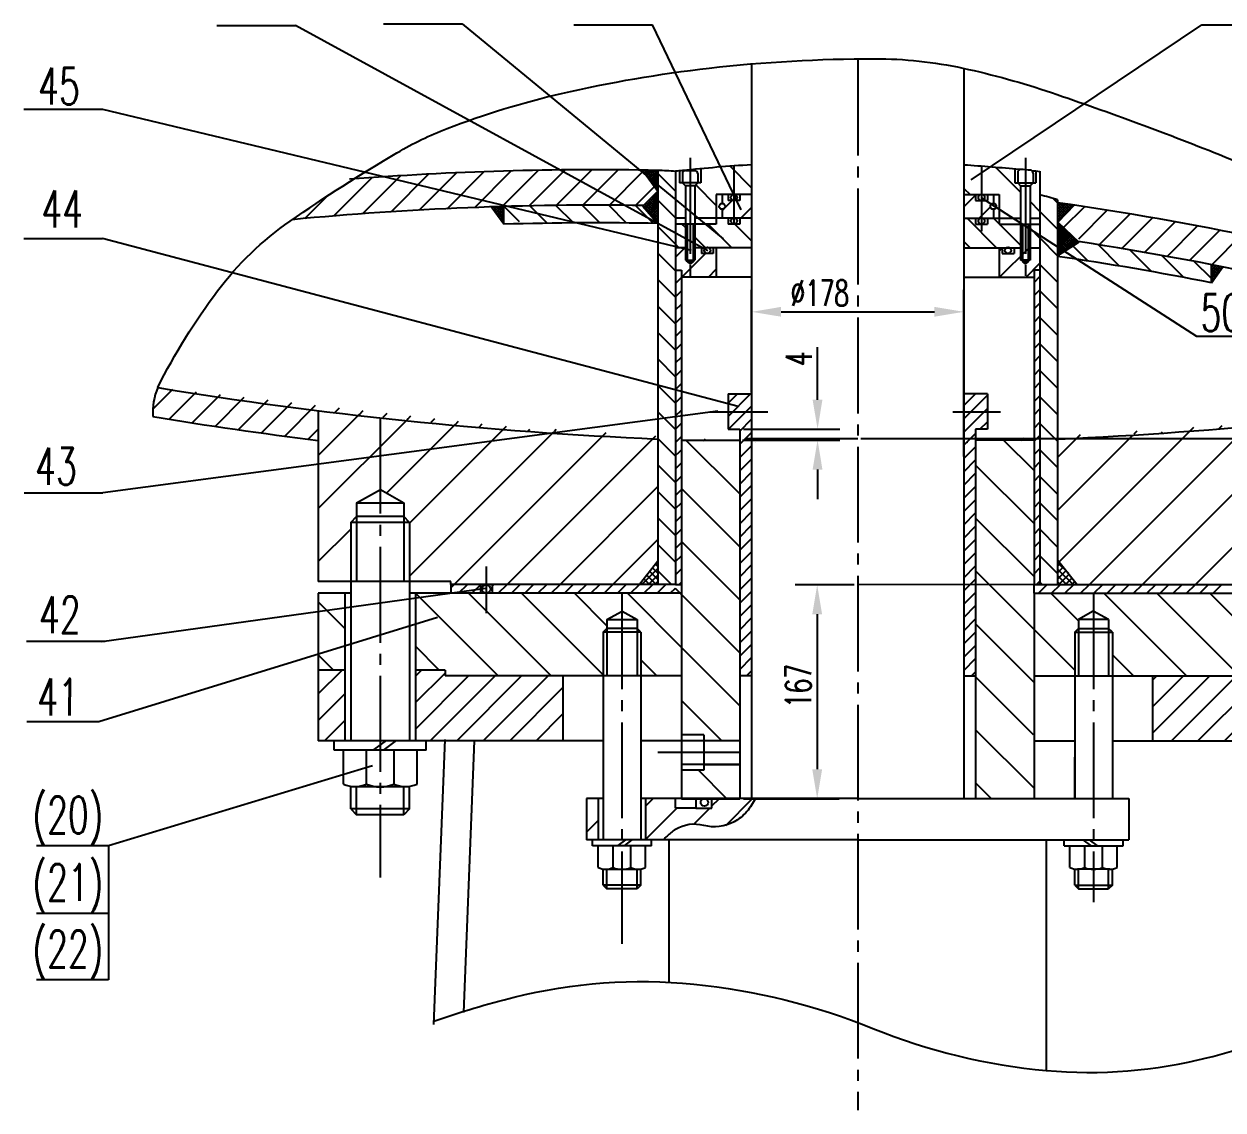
# Model space of a CAD drawing. Extents: x -1586 to 4745, y 878 to 5807.
# Drawn here: x -1237.2 to -1074.5, y 5036.8 to 5184.1 of the extents above; entities that cross this region are included whole.
import ezdxf

# ---------------------------------------------------------------- set-up
doc = ezdxf.new("R2010")
doc.units = 0
doc.header["$MEASUREMENT"] = 0
doc.header["$PDMODE"] = 66
doc.linetypes.add('CENTER', pattern=[17.5, 13, -1.5, 1.5, -1.5])
doc.layers.get('0').update_dxf_attribs({"linetype": 'CONTINUOUS'})
doc.layers.get('DEFPOINTS').update_dxf_attribs({"linetype": 'CONTINUOUS'})
for name, color, linetype in [('中心线层', 5, 'CENTER'), ('主体层', 1, 'CONTINUOUS'), ('剖面层', 3, 'CONTINUOUS'), ('尺寸层', 4, 'CONTINUOUS'), ('文字层', 6, 'CONTINUOUS')]:
    doc.layers.add(name, color=color, linetype=linetype)
doc.styles.add('STYLE1', font='txt.shx', dxfattribs={"width": 0.66})
doc.dimstyles.new('公差', dxfattribs={"dimtxt": 3.5, "dimasz": 4, "dimexe": 3, "dimexo": 0.5, "dimgap": 0.8, "dimtad": 1, "dimdec": 0, "dimdsep": 46, "dimtxsty": 'STYLE1', "dimcen": 0, "dimadec": 0, "dimazin": 0, "dimtol": 1, "dimtp": 0.025, "dimtm": 0.055, "dimtfac": 0.7, "dimtdec": 3, "dimtmove": 0, "dimatfit": 0, "dimfxl": 1, "dimtzin": 0, "dimarcsym": 0})
pattern_1 = [(45, (-2744.5955, 3499.2357), (-1.7960512, 1.7960512), [])]
pattern_2 = [(45, (-2744.5955, 3499.2357), (-3.592102, 3.592102), [])]
pattern_3 = [(135, (-2744.5955, 3499.2357), (-3.592102, -3.592102), [])]
pattern_4 = [(45, (-2744.5955, 3499.2357), (-0.8980256, 0.8980256), [])]
pattern_5 = [(45, (-2779.63408, 3512.5363), (-0.179605122, 0.179605122), []), (135, (-2779.63408, 3512.5363), (-0.179605122, -0.179605122), [])]

# ---------------------------------------------------------------- blocks, each defined once
blk = doc.blocks.new('*D52')
at = {"color": 0, "linetype": 'ByBlock', "lineweight": -2}
for p, q in [((-1129.5, 5133.18), (-1129.5, 5140.32)), ((-1139.55, 5129.18), (-1126.5, 5129.18)), ((-1139.68, 5127.71), (-1126.5, 5127.71)), ((-1129.5, 5123.71), (-1129.5, 5119.71))]:
    blk.add_line(p, q, dxfattribs=at)
at = {"color": 0, "linetype": 'ByBlock'}
for points in [[(-1130.17, 5133.18), (-1128.84, 5133.18), (-1129.5, 5129.18)], [(-1130.17, 5123.71), (-1128.84, 5123.71), (-1129.5, 5127.71)]]:
    blk.add_solid(points, dxfattribs=at)
at = {"layer": 'DEFPOINTS', "color": 0, "linetype": 'ByBlock'}
for p in [(-1140.05, 5129.18), (-1129.5, 5129.18), (-1140.18, 5127.71)]:
    blk.add_point(p, dxfattribs=at)
at = {"color": 0, "linetype": 'ByBlock', "insert": (-1132.05, 5138.75), "char_height": 3.5, "attachment_point": 5, "rotation": 90, "style": 'STYLE1'}
blk.add_mtext('4', dxfattribs=at)
blk = doc.blocks.new('*D56')
at = {"layer": 'DEFPOINTS', "color": 0}
for p in [(-1109.65, 5145.1), (-1138.45, 5133.66), (-1109.65, 5124.99)]:
    blk.add_point(p, dxfattribs=at)
at = {"layer": '文字层', "color": 0, "lineweight": -2}
for p, q in [((-1138.45, 5134.16), (-1138.45, 5148.1)), ((-1109.65, 5125.49), (-1109.65, 5148.1)), ((-1134.45, 5145.1), (-1113.65, 5145.1))]:
    blk.add_line(p, q, dxfattribs=at)
at = {"layer": '文字层', "color": 0}
for points in [[(-1134.45, 5145.77), (-1134.45, 5144.44), (-1138.45, 5145.1)], [(-1113.65, 5145.77), (-1113.65, 5144.44), (-1109.65, 5145.1)]]:
    blk.add_solid(points, dxfattribs=at)
at = {"layer": '文字层', "color": 0, "insert": (-1129.2, 5147.65), "char_height": 3.5, "attachment_point": 5, "style": 'STYLE1'}
blk.add_mtext('%%c178', dxfattribs=at)

msp = doc.modelspace()

# ---------------------------------------------------------------- hatches: boundary and pattern name
at = {"layer": '主体层'}
h = msp.add_hatch(dxfattribs=at)
h.set_pattern_fill('ANSI37', color=256, scale=0.08, style=0)
h.set_pattern_definition(pattern_5)
h.paths.add_polyline_path([(-1151.17, 5161.46), (-1153.203, 5159.429), (-1151.17, 5157.09)])
h.paths.add_polyline_path([(-1151.17, 5162.281), (-1151.17, 5164.287, 0.0011901), (-1153.264, 5164.321), (-1152.673, 5163.518)])
h.paths.add_polyline_path([(-1151.17, 5161.475), (-1151.17, 5162.281), (-1152.673, 5163.518)])
h = msp.add_hatch(dxfattribs=at)
h.set_pattern_fill('ANSI37', color=256, scale=0.08, style=0)
h.set_pattern_definition(pattern_5)
h.paths.add_polyline_path([(-1172.882, 5158.095), (-1172.05, 5157.871), (-1172.05, 5159.384, 0.0010084), (-1173.805, 5159.329)])
h.paths.add_polyline_path([(-1172.05, 5156.983), (-1172.05, 5157.871), (-1172.882, 5158.095)])
h = msp.add_hatch(dxfattribs=at)
h.set_pattern_fill('ANSI37', color=256, scale=0.08, style=0)
h.set_pattern_definition(pattern_5)
h.paths.add_polyline_path([(-1094.68, 5159.568, 0.0012922), (-1096.93, 5159.897), (-1096.93, 5156.096), (-1094.857, 5155.317), (-1096.902, 5157.278)])
h.paths.add_polyline_path([(-1094.069, 5154.562), (-1094.857, 5155.317), (-1096.93, 5156.096), (-1096.93, 5152.712)])
h = msp.add_hatch(dxfattribs=at)
h.set_pattern_fill('ANSI37', color=256, scale=0.08, style=0)
h.set_pattern_definition(pattern_5)
h.paths.add_polyline_path([(-1076.05, 5149.048), (-1074.519, 5151.191, 0.0008963), (-1076.05, 5151.493)])
at = {"layer": '剖面层'}
h = msp.add_hatch(dxfattribs=at)
h.set_pattern_fill('ANSI31', color=256, scale=0.8, style=0)
h.set_pattern_definition([(45, (-2779.634, 3512.5363), (-1.7960512, 1.7960512), [])])
h.paths.add_polyline_path([(-1191.736, 5163.181), (-1177.02, 5159.211, -0.0122687), (-1155.671, 5159.549), (-1164.437, 5164.337, 0.0155295)])
h.paths.add_polyline_path([(-1200.79, 5157.6, -0.0136897), (-1177.02, 5159.211), (-1191.736, 5163.181, 0.000368), (-1192.381, 5163.133, 0.0105272)])
h.paths.add_polyline_path([(-1155.671, 5159.549, -0.0014697), (-1153.113, 5159.519), (-1151.17, 5161.46), (-1151.17, 5161.475), (-1152.673, 5163.518), (-1153.656, 5164.327, 0.0061267), (-1164.437, 5164.337)])
h.paths.add_polyline_path([(-1037.205, 5142.034, 0.0149559), (-1042.087, 5148.228, 0.0026982), (-1042.294, 5148.473, 0.030456), (-1094.68, 5159.568), (-1096.902, 5157.278), (-1094.857, 5155.317), (-1092.263, 5154.343, -0.032446)])
h.paths.add_polyline_path([(-1073.635, 5153.268), (-1068.115, 5153.259), (-1068.125, 5147.259), (-1073.645, 5147.268)], flags=24)
h = msp.add_hatch(dxfattribs=at)
h.set_pattern_fill('ANSI31', color=256, scale=0.8, angle=90, style=0)
h.set_pattern_definition([(135, (-2779.634, 3512.5363), (-1.7960512, -1.7960512), [])])
h.paths.add_polyline_path([(-1151.17, 5157.085), (-1151.17, 5157.09), (-1155.671, 5159.549, 0.0094112), (-1172.05, 5159.384), (-1172.05, 5157.871), (-1169.043, 5157.059, -0.010326)])
h.paths.add_polyline_path([(-1153.203, 5159.429), (-1153.113, 5159.519, 0.0014697), (-1155.671, 5159.549), (-1151.17, 5157.09)], flags=17)
h.paths.add_polyline_path([(-1080.354, 5149.871), (-1092.263, 5154.343, 0.0010062), (-1093.994, 5154.61), (-1096.93, 5152.712), (-1096.93, 5152.621, -0.0097075)])
h.paths.add_polyline_path([(-1092.263, 5154.343), (-1080.354, 5149.871, -0.0025316), (-1076.05, 5149.048), (-1076.05, 5151.493, 0.0094583)])
at = {"layer": '尺寸层'}
h = msp.add_hatch(dxfattribs=at)
h.set_pattern_fill('ANSI31', color=256, scale=0.8, angle=90, style=0)
h.set_pattern_definition([(135, (-2744.5955, 3499.2357), (-1.7960512, -1.7960512), [])])
h.paths.add_polyline_path([(-1151.17, 5108.122), (-1148.77, 5108.122), (-1148.77, 5157.803), (-1148.77, 5164.15, 0.002594), (-1151.17, 5164.287)])
h.paths.add_polyline_path([(-1099.33, 5108.122), (-1096.93, 5108.122), (-1096.93, 5160.28, 0.0026983), (-1099.33, 5160.982), (-1099.33, 5157.803)])
h = msp.add_hatch(dxfattribs=at)
h.set_pattern_fill('ANSI31', color=256, scale=1.6, angle=90, style=0)
h.set_pattern_definition(pattern_3)
h.paths.add_polyline_path([(-1146.157, 5157.803), (-1143.25, 5157.803), (-1143.25, 5161.003), (-1140.987, 5161.003, -0.083045), (-1140.85, 5161.03), (-1140.85, 5164.88, 0.0049826), (-1145.358, 5164.506), (-1145.358, 5162.578), (-1145.758, 5162.578), (-1146.157, 5162.178)])
h.paths.add_polyline_path([(-1140.85, 5161.03, -0.097303), (-1140.689, 5161.003), (-1138.45, 5161.003), (-1138.45, 5165.043, 0.0026494), (-1140.85, 5164.88)])
h.paths.add_polyline_path([(-1109.65, 5161.003), (-1107.411, 5161.003, -0.097303), (-1107.25, 5161.03), (-1107.25, 5164.88, 0.0026494), (-1109.65, 5165.043)])
h.paths.add_polyline_path([(-1107.25, 5161.03, -0.083045), (-1107.113, 5161.003), (-1104.85, 5161.003), (-1104.85, 5157.803), (-1101.944, 5157.803), (-1101.944, 5162.178), (-1102.342, 5162.578), (-1102.742, 5162.578), (-1102.742, 5164.506, 0.0049826), (-1107.25, 5164.88)])
h.paths.add_polyline_path([(-1100.662, 5157.803), (-1099.33, 5157.803), (-1099.33, 5164.162, 0.000589), (-1099.862, 5164.219), (-1099.862, 5162.578), (-1100.262, 5162.578), (-1100.662, 5162.178)])
h.paths.add_polyline_path([(-1148.77, 5157.803), (-1147.438, 5157.803), (-1147.438, 5162.178), (-1147.838, 5162.578), (-1148.238, 5162.578), (-1148.238, 5164.219, 0.000589), (-1148.77, 5164.162)])
h = msp.add_hatch(dxfattribs=at)
h.set_pattern_fill('ANSI31', color=256, scale=0.8, style=0)
h.set_pattern_definition(pattern_1)
h.paths.add_polyline_path([(-1140.85, 5160.184, -0.0677335), (-1140.963, 5160.203), (-1141.65, 5160.203), (-1141.65, 5161.003), (-1142.45, 5161.003), (-1142.45, 5159.803, -0.4142136), (-1142.05, 5159.403, -0.4142136), (-1142.45, 5159.003), (-1142.45, 5157.803), (-1141.029, 5157.803, -0.1105882), (-1140.85, 5157.848)])
h.paths.add_polyline_path([(-1138.45, 5161.003), (-1140.05, 5161.003), (-1140.05, 5160.203), (-1140.714, 5160.203, -0.0819558), (-1140.85, 5160.184), (-1140.85, 5157.848, -0.1249274), (-1140.647, 5157.803), (-1138.45, 5157.803)])
h.paths.add_polyline_path([(-1107.25, 5160.184, -0.0819558), (-1107.387, 5160.203), (-1108.05, 5160.203), (-1108.05, 5161.003), (-1109.65, 5161.003), (-1109.65, 5157.803), (-1107.453, 5157.803, -0.1249274), (-1107.25, 5157.848)])
h.paths.add_polyline_path([(-1107.25, 5157.848, -0.1105882), (-1107.071, 5157.803), (-1105.65, 5157.803), (-1105.65, 5159.003, -0.4142136), (-1106.05, 5159.403, -0.4142136), (-1105.65, 5159.803), (-1105.65, 5161.003), (-1106.45, 5161.003), (-1106.45, 5160.203), (-1107.138, 5160.203, -0.0677335), (-1107.25, 5160.184)])
h = msp.add_hatch(dxfattribs=at)
h.set_pattern_fill('ANSI31', color=256, scale=0.8, style=0)
h.set_pattern_definition(pattern_1)
h.paths.add_polyline_path([(-1146.798, 5153.803), (-1148.77, 5153.803), (-1148.77, 5150.76), (-1147.97, 5150.76), (-1147.97, 5149.803), (-1146.798, 5149.803)])
h.paths.add_polyline_path([(-1143.25, 5149.803), (-1143.25, 5153.803), (-1143.664, 5153.803), (-1143.664, 5153.003), (-1144.44, 5153.003, -0.0141438), (-1144.464, 5153.003), (-1145.264, 5153.003), (-1145.264, 5153.803), (-1146.798, 5153.803), (-1146.798, 5149.803)])
h.paths.add_polyline_path([(-1103.636, 5153.003, -0.0141438), (-1103.66, 5153.003), (-1104.436, 5153.003), (-1104.436, 5153.803), (-1104.85, 5153.803), (-1104.85, 5149.803), (-1101.302, 5149.803), (-1101.302, 5153.803), (-1102.836, 5153.803), (-1102.836, 5153.003)])
h.paths.add_polyline_path([(-1099.33, 5153.803), (-1101.302, 5153.803), (-1101.302, 5149.803), (-1100.13, 5149.803), (-1100.13, 5150.76), (-1099.33, 5150.76)])
h = msp.add_hatch(dxfattribs=at)
h.set_pattern_fill('ANSI31', color=256, scale=0.4, style=0)
h.set_pattern_definition(pattern_4)
h.paths.add_polyline_path([(-1147.97, 5150.76), (-1148.77, 5150.76), (-1148.77, 5126.112), (-1147.97, 5126.112)])
h.paths.add_polyline_path([(-1099.33, 5150.76), (-1100.13, 5150.76), (-1100.13, 5126.112), (-1099.33, 5126.112)])
h = msp.add_hatch(dxfattribs=at)
h.set_pattern_fill('ANSI31', color=256, scale=0.8, style=0)
h.set_pattern_definition(pattern_1)
edge = h.paths.add_edge_path()
edge.add_ellipse((-1124.05, 5279.642), major_axis=(-304.8, 0), ratio=0.5, start_angle=431.84234, end_angle=436.10416, ccw=False)
edge.add_arc((-1210.894, 5131.47), 8.809, 157.56416, 183.81061)
edge.add_spline(control_points=[(-1219.683, 5130.884), (-1212.289, 5129.672), (-1204.804, 5128.6), (-1197.25, 5127.672)], knot_values=[7.5370707, 7.5370707, 7.5370707, 7.5370707, 7.6131013, 7.6131013, 7.6131013, 7.6131013], degree=3, periodic=0)
edge.add_line((-1197.25, 5127.672), (-1197.25, 5131.703))
edge = h.paths.add_edge_path()
edge.add_spline(control_points=[(-1050.85, 5127.672), (-1044.347, 5128.471), (-1037.896, 5129.376), (-1031.509, 5130.386)], knot_values=[1.8116768, 1.8116768, 1.8116768, 1.8116768, 1.877127, 1.877127, 1.877127, 1.877127], degree=3, periodic=0)
edge.add_arc((-1044.539, 5130.351), 13.03, 0.15688, 17.81615)
edge.add_ellipse((-1124.05, 5279.642), major_axis=(-304.8, 0), ratio=0.5, start_angle=103.89584, end_angle=107.55145, ccw=False)
edge.add_line((-1050.85, 5131.703), (-1050.85, 5127.672))
h = msp.add_hatch(dxfattribs=at)
h.set_pattern_fill('ANSI31', color=256, scale=0.4, style=0)
h.set_pattern_definition(pattern_4)
h.paths.add_polyline_path([(-1141.65, 5129.182), (-1140.05, 5129.182), (-1140.05, 5095.722), (-1138.45, 5095.722), (-1138.45, 5096.522), (-1138.45, 5133.982), (-1141.65, 5133.982)])
h.paths.add_polyline_path([(-1109.65, 5096.522), (-1109.65, 5095.722), (-1108.05, 5095.722), (-1108.05, 5129.182), (-1106.45, 5129.182), (-1106.45, 5133.982), (-1109.65, 5133.982)])
h = msp.add_hatch(dxfattribs=at)
h.set_pattern_fill('ANSI31', color=256, scale=1.6, style=0)
h.set_pattern_definition(pattern_2)
edge = h.paths.add_edge_path()
edge.add_line((-1197.25, 5108.522), (-1192.85, 5108.522))
edge.add_line((-1192.85, 5108.522), (-1192.85, 5116.522))
edge.add_line((-1192.85, 5116.522), (-1192.05, 5117.322))
edge.add_line((-1192.05, 5117.322), (-1192.05, 5119.204))
edge.add_line((-1192.05, 5119.204), (-1188.85, 5120.993))
edge.add_line((-1188.85, 5120.993), (-1188.85, 5130.726))
edge.add_ellipse((-1124.05, 5279.642), major_axis=(-304.8, 0), ratio=0.5, start_angle=436.10416, end_angle=437.72533, ccw=False)
edge.add_line((-1197.25, 5131.703), (-1197.25, 5108.522))
edge = h.paths.add_edge_path()
edge.add_line((-1188.85, 5130.726), (-1188.85, 5121.058))
edge.add_line((-1188.85, 5121.058), (-1185.65, 5119.204))
edge.add_line((-1185.65, 5119.204), (-1185.65, 5117.322))
edge.add_line((-1185.65, 5117.322), (-1184.85, 5116.522))
edge.add_line((-1184.85, 5116.522), (-1184.85, 5108.522))
edge.add_line((-1184.85, 5108.522), (-1179.25, 5108.522))
edge.add_line((-1179.25, 5108.522), (-1179.25, 5108.122))
edge.add_line((-1179.25, 5108.122), (-1151.17, 5108.122))
edge.add_line((-1151.17, 5108.122), (-1151.17, 5127.847))
edge.add_ellipse((-1124.05, 5279.642), major_axis=(-304.8, 0), ratio=0.5, start_angle=437.72533, end_angle=444.89528, ccw=False)
h = msp.add_hatch(dxfattribs=at)
h.set_pattern_fill('ANSI31', color=256, scale=1.6, style=0)
h.set_pattern_definition(pattern_2)
edge = h.paths.add_edge_path()
edge.add_ellipse((-1124.05, 5279.642), major_axis=(-304.8, 0), ratio=0.5, start_angle=95.10472, end_angle=102.27467, ccw=False)
edge.add_line((-1096.93, 5127.847), (-1096.93, 5108.122))
edge.add_line((-1096.93, 5108.122), (-1068.85, 5108.122))
edge.add_line((-1068.85, 5108.122), (-1068.85, 5108.522))
edge.add_line((-1068.85, 5108.522), (-1063.25, 5108.522))
edge.add_line((-1063.25, 5108.522), (-1063.25, 5116.522))
edge.add_line((-1063.25, 5116.522), (-1062.45, 5117.322))
edge.add_line((-1062.45, 5117.322), (-1062.45, 5119.204))
edge.add_line((-1062.45, 5119.204), (-1059.308, 5121.025))
edge.add_line((-1059.308, 5121.025), (-1059.25, 5120.993))
edge.add_line((-1059.25, 5120.993), (-1059.25, 5130.726))
edge = h.paths.add_edge_path()
edge.add_ellipse((-1124.05, 5279.642), major_axis=(-304.8, 0), ratio=0.5, start_angle=102.27467, end_angle=103.89584, ccw=False)
edge.add_line((-1059.25, 5130.726), (-1059.25, 5120.993))
edge.add_line((-1059.25, 5120.993), (-1056.05, 5119.204))
edge.add_line((-1056.05, 5119.204), (-1056.05, 5117.322))
edge.add_line((-1056.05, 5117.322), (-1055.25, 5116.522))
edge.add_line((-1055.25, 5116.522), (-1055.25, 5108.522))
edge.add_line((-1055.25, 5108.522), (-1050.85, 5108.522))
edge.add_line((-1050.85, 5108.522), (-1050.85, 5131.703))
h = msp.add_hatch(dxfattribs=at)
h.set_pattern_fill('ANSI31', color=256, scale=0.4, style=0)
h.set_pattern_definition(pattern_4)
h.paths.add_polyline_path([(-1147.97, 5126.112), (-1148.77, 5126.112), (-1148.77, 5108.122), (-1147.97, 5108.122)])
h.paths.add_polyline_path([(-1099.33, 5126.112), (-1100.13, 5126.112), (-1100.13, 5108.122), (-1099.33, 5108.122)])
h = msp.add_hatch(dxfattribs=at)
h.set_pattern_fill('ANSI37', color=256, scale=5, style=0)
h.set_pattern_definition([(45, (-3381.07534, 4144.3241), (-0.44194174, 0.44194174), []), (135, (-3381.07534, 4144.3241), (-0.44194174, -0.44194174), [])])
h.paths.add_polyline_path([(-1096.93, 5108.122), (-1094.264, 5108.122), (-1096.93, 5111.486)])
h.paths.add_polyline_path([(-1151.17, 5111.299), (-1153.669, 5108.122), (-1151.17, 5108.122)])
h = msp.add_hatch(dxfattribs=at)
h.set_pattern_fill('ANSI31', color=256, scale=1.6, angle=90, style=0)
h.set_pattern_definition(pattern_3)
h.paths.add_polyline_path([(-1180.05, 5096.522), (-1180.05, 5095.722), (-1158.61, 5095.722), (-1158.61, 5101.642), (-1158.098, 5102.154), (-1158.098, 5103.359), (-1156.05, 5104.503), (-1156.05, 5106.922), (-1174.45, 5106.922, -0.0073163), (-1174.467, 5106.922), (-1184.05, 5106.922), (-1184.05, 5096.522)])
h.paths.add_polyline_path([(-1153.49, 5101.642), (-1153.49, 5095.722), (-1147.97, 5095.722), (-1147.97, 5106.922), (-1156.05, 5106.922), (-1156.05, 5104.545), (-1154.002, 5103.359), (-1154.002, 5102.154)])
h.paths.add_polyline_path([(-1193.65, 5106.922), (-1197.25, 5106.922), (-1197.25, 5096.522), (-1193.65, 5096.522)])
h.paths.add_polyline_path([(-1092.05, 5106.922), (-1092.05, 5104.503), (-1090.002, 5103.359), (-1090.002, 5102.154), (-1089.49, 5101.642), (-1089.49, 5095.722), (-1068.05, 5095.722), (-1068.05, 5096.522), (-1064.05, 5096.522), (-1064.05, 5106.922), (-1073.633, 5106.922, -0.0073163), (-1073.65, 5106.922)])
h.paths.add_polyline_path([(-1100.13, 5095.722), (-1094.61, 5095.722), (-1094.61, 5101.642), (-1094.098, 5102.154), (-1094.098, 5103.359), (-1092.05, 5104.545), (-1092.05, 5106.922), (-1100.13, 5106.922)])
h.paths.add_polyline_path([(-1054.45, 5096.522), (-1050.85, 5096.522), (-1050.85, 5106.922), (-1054.45, 5106.922)])
h = msp.add_hatch(dxfattribs=at)
h.set_pattern_fill('ANSI31', color=256, scale=0.8, style=0)
h.set_pattern_definition(pattern_1)
h.paths.add_polyline_path([(-1197.25, 5086.922), (-1193.65, 5086.922), (-1193.65, 5096.522), (-1197.25, 5096.522)])
h.paths.add_polyline_path([(-1164.05, 5086.922), (-1164.05, 5095.722), (-1180.05, 5095.722), (-1180.05, 5096.522), (-1184.05, 5096.522), (-1184.05, 5086.922)])
h.paths.add_polyline_path([(-1050.85, 5096.522), (-1054.45, 5096.522), (-1054.45, 5086.922), (-1050.85, 5086.922)])
h.paths.add_polyline_path([(-1064.05, 5086.922), (-1064.05, 5096.522), (-1068.05, 5096.522), (-1068.05, 5095.722), (-1084.05, 5095.722), (-1084.05, 5086.922)])

# ---------------------------------------------------------------- linework, layer by layer
at = {"color": 0, "linetype": 'ByBlock'}
for p, q in [((-1211.004, 5183.953), (-1200.347, 5183.953)), ((-1188.389, 5184.14), (-1177.732, 5184.14)), ((-1162.567, 5184.043), (-1151.91, 5184.043)), ((-1077.35, 5184.028), (-1066.693, 5184.028)), ((-1237.184, 5172.566), (-1226.527, 5172.566)), ((-1237.184, 5155.024), (-1226.527, 5155.024)), ((-1078.104, 5141.799), (-1067.447, 5141.799)), ((-1123.65, 5127.93), (-1036.685, 5127.93)), ((-1237.149, 5120.566), (-1226.492, 5120.566)), ((-1124.55, 5108.079), (-1132.55, 5108.079)), ((-1129.55, 5104.079), (-1129.55, 5083.055)), ((-1236.841, 5100.423), (-1226.184, 5100.423)), ((-1139.55, 5079.055), (-1126.55, 5079.055))]:
    msp.add_line(p, q, dxfattribs=at)
for points in [[(-1130.216, 5104.079), (-1128.883, 5104.079), (-1129.55, 5108.079)], [(-1130.216, 5083.055), (-1128.883, 5083.055), (-1129.55, 5079.055)]]:
    msp.add_solid(points, dxfattribs=at)
at = {"layer": 'DEFPOINTS', "color": 0, "linetype": 'ByBlock'}
for p in [(-1124.05, 5127.93), (-1124.05, 5108.079), (-1124.05, 5108.079), (-1140.05, 5079.055), (-1129.55, 5079.055)]:
    msp.add_point(p, dxfattribs=at)
at = {"layer": '中心线层'}
for p, q in [((-1124.05, 5179.313), (-1124.05, 5036.845)), ((-1146.798, 5165.973), (-1146.798, 5149.803)), ((-1101.302, 5165.973), (-1101.302, 5149.803)), ((-1140.85, 5164.88), (-1140.85, 5157.003)), ((-1107.25, 5164.88), (-1107.25, 5156.047)), ((-1188.85, 5130.726), (-1188.85, 5068.369)), ((-1174.45, 5110.556), (-1174.45, 5104.231)), ((-1156.05, 5106.922), (-1156.05, 5059.37)), ((-1092.05, 5106.922), (-1092.05, 5065.037)), ((-1140.05, 5085.322), (-1151.17, 5085.322))]:
    msp.add_line(p, q, dxfattribs=at)
at = {"layer": '主体层'}
for p, q in [((-1138.45, 5178.72), (-1138.45, 5096.522)), ((-1109.65, 5178.09), (-1109.65, 5096.522)), ((-1153.264, 5164.321), (-1151.163, 5161.467)), ((-1151.17, 5164.287), (-1151.17, 5108.122)), ((-1148.77, 5164.162), (-1148.77, 5157.803)), ((-1148.238, 5164.219), (-1148.238, 5162.578)), ((-1147.438, 5164.261), (-1146.158, 5164.261)), ((-1145.358, 5164.506), (-1145.358, 5162.578)), ((-1102.742, 5164.506), (-1102.742, 5162.578)), ((-1099.862, 5164.219), (-1099.862, 5162.578)), ((-1099.33, 5164.162), (-1099.33, 5157.803)), ((-1145.358, 5162.578), (-1148.238, 5162.578)), ((-1147.838, 5163.861), (-1147.838, 5162.578)), ((-1147.838, 5162.578), (-1147.438, 5162.178)), ((-1145.758, 5162.578), (-1146.157, 5162.178)), ((-1145.758, 5163.861), (-1145.758, 5162.578)), ((-1102.742, 5162.578), (-1099.862, 5162.578)), ((-1102.342, 5164.028), (-1102.342, 5162.578)), ((-1102.342, 5162.578), (-1101.944, 5162.178)), ((-1100.262, 5162.578), (-1100.662, 5162.178)), ((-1100.262, 5163.9), (-1100.262, 5162.578)), ((-1151.163, 5161.467), (-1153.203, 5159.429)), ((-1146.157, 5162.178), (-1147.438, 5162.178)), ((-1147.438, 5162.178), (-1147.438, 5157.003)), ((-1146.157, 5162.178), (-1146.157, 5157.003)), ((-1138.45, 5161.003), (-1143.25, 5161.003)), ((-1143.25, 5161.003), (-1143.25, 5157.003)), ((-1142.45, 5161.003), (-1142.45, 5159.803)), ((-1141.65, 5161.003), (-1141.65, 5160.203)), ((-1140.05, 5161.003), (-1140.05, 5160.203)), ((-1109.65, 5161.003), (-1104.85, 5161.003)), ((-1108.05, 5161.003), (-1108.05, 5160.203)), ((-1106.45, 5161.003), (-1106.45, 5160.203)), ((-1105.65, 5161.003), (-1105.65, 5159.803)), ((-1104.85, 5161.003), (-1104.85, 5157.003)), ((-1101.944, 5162.178), (-1101.944, 5157.803)), ((-1101.944, 5162.178), (-1100.662, 5162.178)), ((-1100.662, 5162.178), (-1100.662, 5157.803)), ((-1172.05, 5156.983), (-1173.805, 5159.329)), ((-1172.05, 5156.983), (-1172.05, 5159.384)), ((-1153.203, 5159.429), (-1151.17, 5157.09)), ((-1140.05, 5160.203), (-1141.65, 5160.203)), ((-1108.05, 5160.203), (-1106.45, 5160.203)), ((-1096.93, 5160.28), (-1096.93, 5108.122)), ((-1094.68, 5159.568), (-1096.902, 5157.278)), ((-1148.77, 5157.803), (-1148.77, 5108.122)), ((-1147.438, 5157.803), (-1148.77, 5157.803)), ((-1138.45, 5157.803), (-1146.157, 5157.803)), ((-1142.45, 5159.003), (-1142.45, 5157.803)), ((-1141.65, 5157.803), (-1141.65, 5157.003)), ((-1140.05, 5157.803), (-1140.05, 5157.003)), ((-1109.65, 5157.803), (-1101.944, 5157.803)), ((-1108.05, 5157.803), (-1108.05, 5157.003)), ((-1106.45, 5157.803), (-1106.45, 5157.003)), ((-1105.65, 5159.003), (-1105.65, 5157.803)), ((-1101.944, 5157.803), (-1101.944, 5152.091)), ((-1100.662, 5157.803), (-1100.662, 5152.091)), ((-1100.662, 5157.803), (-1099.33, 5157.803)), ((-1099.33, 5157.803), (-1099.33, 5108.122)), ((-1146.798, 5157.003), (-1148.77, 5157.003)), ((-1147.438, 5157.003), (-1147.438, 5152.091)), ((-1143.25, 5157.003), (-1146.798, 5157.003)), ((-1146.157, 5157.003), (-1146.157, 5152.091)), ((-1140.05, 5157.003), (-1141.65, 5157.003)), ((-1108.05, 5157.003), (-1106.45, 5157.003)), ((-1104.85, 5157.003), (-1099.33, 5157.003)), ((-1101.944, 5157.003), (-1101.944, 5153.803)), ((-1100.662, 5157.003), (-1100.662, 5153.803)), ((-1096.902, 5157.278), (-1094.069, 5154.562)), ((-1094.069, 5154.562), (-1096.93, 5152.712)), ((-1147.438, 5153.803), (-1148.77, 5153.803)), ((-1138.45, 5153.803), (-1146.157, 5153.803)), ((-1145.264, 5153.803), (-1145.264, 5153.003)), ((-1143.664, 5153.003), (-1145.264, 5153.003)), ((-1143.664, 5153.803), (-1143.664, 5153.075)), ((-1143.664, 5153.803), (-1143.664, 5153.003)), ((-1143.25, 5153.803), (-1143.25, 5149.803)), ((-1109.65, 5153.803), (-1101.944, 5153.803)), ((-1104.85, 5153.803), (-1104.85, 5149.803)), ((-1104.436, 5153.803), (-1104.436, 5153.003)), ((-1104.436, 5153.803), (-1104.436, 5153.075)), ((-1104.436, 5153.003), (-1102.836, 5153.003)), ((-1102.836, 5153.803), (-1102.836, 5153.003)), ((-1100.662, 5153.803), (-1099.33, 5153.803)), ((-1147.438, 5152.091), (-1146.157, 5152.091)), ((-1147.198, 5151.891), (-1147.198, 5152.091)), ((-1147.198, 5152.091), (-1146.397, 5152.091)), ((-1147.198, 5151.891), (-1146.779, 5151.605)), ((-1147.198, 5151.891), (-1147.198, 5151.891)), ((-1146.397, 5151.891), (-1147.198, 5151.891)), ((-1146.397, 5151.891), (-1146.779, 5151.605)), ((-1146.397, 5152.091), (-1146.397, 5151.891)), ((-1100.662, 5152.091), (-1101.944, 5152.091)), ((-1101.704, 5152.091), (-1101.704, 5151.891)), ((-1100.902, 5152.091), (-1101.704, 5152.091)), ((-1101.704, 5151.891), (-1100.902, 5151.891)), ((-1101.704, 5151.891), (-1101.321, 5151.605)), ((-1100.902, 5151.891), (-1101.321, 5151.605)), ((-1100.902, 5151.891), (-1100.902, 5152.091)), ((-1100.902, 5151.891), (-1100.902, 5151.891)), ((-1076.05, 5149.048), (-1076.05, 5151.493)), ((-1076.05, 5149.048), (-1074.519, 5151.191)), ((-1148.77, 5150.76), (-1147.97, 5150.76)), ((-1147.97, 5150.76), (-1147.97, 5108.122)), ((-1138.45, 5149.803), (-1147.97, 5149.803)), ((-1109.65, 5149.803), (-1100.13, 5149.803)), ((-1100.13, 5150.76), (-1100.13, 5108.122)), ((-1099.33, 5150.76), (-1100.13, 5150.76)), ((-1141.65, 5133.982), (-1141.65, 5129.182)), ((-1141.65, 5133.982), (-1138.45, 5133.982)), ((-1106.45, 5133.982), (-1109.65, 5133.982)), ((-1106.45, 5133.982), (-1106.45, 5129.182)), ((-1197.25, 5131.703), (-1197.25, 5108.522)), ((-1141.65, 5129.182), (-1140.05, 5129.182)), ((-1140.05, 5129.182), (-1140.05, 5079.055)), ((-1106.45, 5129.182), (-1108.05, 5129.182)), ((-1108.05, 5129.182), (-1108.05, 5079.055)), ((-1147.97, 5127.712), (-1140.05, 5127.712)), ((-1100.13, 5127.712), (-1108.05, 5127.712)), ((-1192.05, 5119.204), (-1188.792, 5121.025)), ((-1188.792, 5121.025), (-1185.65, 5119.204)), ((-1192.05, 5119.204), (-1185.65, 5119.204)), ((-1192.05, 5119.204), (-1192.05, 5117.322)), ((-1192.05, 5119.204), (-1192.05, 5117.322)), ((-1185.65, 5119.204), (-1185.65, 5117.322)), ((-1185.65, 5119.204), (-1185.65, 5117.322)), ((-1192.85, 5116.522), (-1192.05, 5117.322)), ((-1185.65, 5117.322), (-1192.05, 5117.322)), ((-1184.85, 5116.522), (-1185.65, 5117.322)), ((-1184.85, 5116.522), (-1192.85, 5116.522)), ((-1192.85, 5116.522), (-1192.85, 5108.522)), ((-1184.85, 5116.522), (-1184.85, 5108.522)), ((-1151.17, 5111.299), (-1153.669, 5108.122)), ((-1096.93, 5111.486), (-1094.264, 5108.122)), ((-1179.25, 5108.522), (-1197.25, 5108.522)), ((-1192.85, 5108.522), (-1192.85, 5086.922)), ((-1184.85, 5108.522), (-1184.85, 5086.922)), ((-1179.25, 5108.122), (-1179.25, 5108.522)), ((-1148.77, 5108.122), (-1179.25, 5108.122)), ((-1179.25, 5108.122), (-1179.25, 5106.922)), ((-1175.25, 5108.122), (-1175.25, 5106.922)), ((-1173.65, 5108.122), (-1173.65, 5106.922)), ((-1148.77, 5108.122), (-1147.97, 5108.122)), ((-1147.97, 5108.122), (-1147.97, 5079.055)), ((-1100.13, 5108.122), (-1068.85, 5108.122)), ((-1100.13, 5106.922), (-1100.13, 5108.122)), ((-1197.25, 5106.922), (-1197.25, 5096.522)), ((-1192.85, 5106.922), (-1197.25, 5106.922)), ((-1193.65, 5106.922), (-1193.65, 5086.922)), ((-1147.97, 5106.922), (-1184.85, 5106.922)), ((-1184.05, 5106.922), (-1184.05, 5086.922)), ((-1100.13, 5106.922), (-1063.25, 5106.922)), ((-1100.13, 5106.922), (-1100.13, 5079.055)), ((-1158.098, 5103.359), (-1156.013, 5104.524)), ((-1156.013, 5104.524), (-1154.002, 5103.359)), ((-1092.087, 5104.524), (-1094.098, 5103.359)), ((-1090.002, 5103.359), (-1092.087, 5104.524)), ((-1158.098, 5103.359), (-1158.098, 5102.154)), ((-1158.098, 5103.359), (-1158.098, 5102.154)), ((-1158.098, 5103.359), (-1154.002, 5103.359)), ((-1154.002, 5103.359), (-1154.002, 5102.154)), ((-1154.002, 5103.359), (-1154.002, 5102.154)), ((-1090.002, 5103.359), (-1094.098, 5103.359)), ((-1094.098, 5103.359), (-1094.098, 5102.154)), ((-1094.098, 5103.359), (-1094.098, 5102.154)), ((-1090.002, 5103.359), (-1090.002, 5102.154)), ((-1090.002, 5103.359), (-1090.002, 5102.154)), ((-1158.61, 5101.642), (-1158.098, 5102.154)), ((-1153.49, 5101.642), (-1158.61, 5101.642)), ((-1158.61, 5101.642), (-1158.61, 5073.484)), ((-1154.002, 5102.154), (-1158.098, 5102.154)), ((-1153.49, 5101.642), (-1154.002, 5102.154)), ((-1153.49, 5101.642), (-1153.49, 5073.484)), ((-1094.61, 5101.642), (-1094.098, 5102.154)), ((-1094.61, 5101.642), (-1089.49, 5101.642)), ((-1094.61, 5101.642), (-1094.61, 5079.084)), ((-1094.098, 5102.154), (-1090.002, 5102.154)), ((-1089.49, 5101.642), (-1090.002, 5102.154)), ((-1089.49, 5101.642), (-1089.49, 5079.084)), ((-1197.25, 5096.522), (-1197.25, 5086.922)), ((-1193.65, 5096.522), (-1197.25, 5096.522)), ((-1180.05, 5096.522), (-1184.05, 5096.522)), ((-1180.05, 5096.522), (-1180.05, 5095.722)), ((-1138.45, 5096.522), (-1138.45, 5079.084)), ((-1109.65, 5096.522), (-1109.65, 5079.084)), ((-1147.97, 5095.722), (-1180.05, 5095.722)), ((-1164.05, 5095.722), (-1164.05, 5086.922)), ((-1138.45, 5095.722), (-1140.05, 5095.722)), ((-1109.65, 5095.722), (-1108.05, 5095.722)), ((-1100.13, 5095.722), (-1068.05, 5095.722)), ((-1084.05, 5095.722), (-1084.05, 5086.922)), ((-1144.941, 5087.722), (-1147.97, 5087.722)), ((-1144.941, 5087.722), (-1144.941, 5082.922)), ((-1158.61, 5086.922), (-1197.25, 5086.922)), ((-1195.1, 5085.672), (-1195.1, 5086.922)), ((-1189.647, 5085.739), (-1187.992, 5086.948)), ((-1188.246, 5085.739), (-1186.655, 5086.948)), ((-1182.6, 5085.672), (-1182.6, 5086.922)), ((-1181.587, 5048.459), (-1180.047, 5087.082)), ((-1177.52, 5050.066), (-1176.05, 5086.922)), ((-1147.97, 5086.922), (-1153.49, 5086.922)), ((-1100.13, 5086.922), (-1094.61, 5086.922)), ((-1089.49, 5086.922), (-1050.85, 5086.922)), ((-1182.6, 5085.672), (-1195.1, 5085.672)), ((-1193.85, 5081.057), (-1193.85, 5085.672)), ((-1190.725, 5081.057), (-1190.725, 5085.672)), ((-1186.975, 5081.057), (-1186.975, 5085.672)), ((-1183.85, 5081.057), (-1183.85, 5085.672)), ((-1094.61, 5079.084), (-1094.61, 5084.684)), ((-1144.941, 5082.922), (-1147.97, 5082.922)), ((-1144.941, 5083.722), (-1140.05, 5083.722)), ((-1192.85, 5077.686), (-1192.85, 5080.759)), ((-1192.288, 5080.717), (-1185.413, 5080.718)), ((-1184.85, 5077.686), (-1184.85, 5080.76)), ((-1158.61, 5079.084), (-1160.85, 5079.084)), ((-1160.85, 5079.084), (-1160.85, 5073.484)), ((-1159.25, 5079.084), (-1159.25, 5073.484)), ((-1124.05, 5079.084), (-1153.49, 5079.084)), ((-1152.85, 5079.084), (-1152.85, 5073.484)), ((-1148.795, 5077.794), (-1148.795, 5079.084)), ((-1147.97, 5079.055), (-1140.05, 5079.055)), ((-1146, 5079.055), (-1146, 5077.794)), ((-1143.827, 5077.794), (-1143.827, 5079.055)), ((-1124.05, 5079.084), (-1092.05, 5079.084)), ((-1100.13, 5079.055), (-1108.05, 5079.055)), ((-1092.05, 5079.084), (-1087.25, 5079.084)), ((-1087.25, 5079.084), (-1087.25, 5073.484)), ((-1184.85, 5077.686), (-1192.85, 5077.686)), ((-1192.85, 5077.686), (-1192.05, 5076.886)), ((-1185.65, 5076.886), (-1192.05, 5076.886)), ((-1184.85, 5077.686), (-1185.65, 5076.886)), ((-1147.97, 5077.794), (-1148.795, 5077.794)), ((-1146, 5077.794), (-1147.97, 5077.794)), ((-1146, 5077.794), (-1143.827, 5077.794)), ((-1124.05, 5073.484), (-1160.85, 5073.484)), ((-1160.05, 5072.684), (-1160.05, 5073.484)), ((-1156.56, 5072.727), (-1155.501, 5073.5)), ((-1155.664, 5072.727), (-1154.645, 5073.5)), ((-1152.05, 5072.684), (-1152.05, 5073.484)), ((-1149.65, 5054.169), (-1149.65, 5073.484)), ((-1124.05, 5073.484), (-1087.25, 5073.484)), ((-1098.45, 5042.207), (-1098.45, 5073.484)), ((-1096.05, 5072.684), (-1096.05, 5073.484)), ((-1092.436, 5072.727), (-1093.455, 5073.5)), ((-1091.54, 5072.727), (-1092.599, 5073.5)), ((-1088.05, 5072.684), (-1088.05, 5073.484)), ((-1152.05, 5072.684), (-1160.05, 5072.684)), ((-1159.25, 5069.73), (-1159.25, 5072.684)), ((-1157.25, 5069.73), (-1157.25, 5072.684)), ((-1154.85, 5069.73), (-1154.85, 5072.684)), ((-1152.85, 5069.73), (-1152.85, 5072.684)), ((-1096.05, 5072.684), (-1088.05, 5072.684)), ((-1095.25, 5069.73), (-1095.25, 5072.684)), ((-1093.25, 5069.73), (-1093.25, 5072.684)), ((-1090.85, 5069.73), (-1090.85, 5072.684)), ((-1088.85, 5069.73), (-1088.85, 5072.684)), ((-1158.61, 5067.36), (-1158.61, 5069.513)), ((-1158.25, 5069.512), (-1153.85, 5069.513)), ((-1153.49, 5067.36), (-1153.49, 5069.513)), ((-1094.61, 5067.36), (-1094.61, 5069.513)), ((-1089.85, 5069.512), (-1094.25, 5069.513)), ((-1089.49, 5067.36), (-1089.49, 5069.513)), ((-1153.49, 5067.36), (-1158.61, 5067.36)), ((-1158.61, 5067.36), (-1158.098, 5066.848)), ((-1154.002, 5066.848), (-1158.098, 5066.848)), ((-1153.49, 5067.36), (-1154.002, 5066.848)), ((-1094.61, 5067.36), (-1094.098, 5066.848)), ((-1094.61, 5067.36), (-1089.49, 5067.36)), ((-1094.098, 5066.848), (-1090.002, 5066.848)), ((-1089.49, 5067.36), (-1090.002, 5066.848))]:
    msp.add_line(p, q, dxfattribs=at)
for centre, radius in [((-1140.838, 5160.607), 0.423), ((-1107.262, 5160.607), 0.423), ((-1142.45, 5159.403), 0.4), ((-1105.65, 5159.403), 0.4), ((-1140.838, 5157.426), 0.423), ((-1107.262, 5157.426), 0.423), ((-1144.452, 5153.426), 0.423), ((-1103.648, 5153.426), 0.423), ((-1174.459, 5107.506), 0.583), ((-1144.85, 5078.56), 0.511)]:
    msp.add_circle(centre, radius, dxfattribs=at)
for centre, radius, start, end in [((-1159.476, 4724.407), 439.958, 88.9182, 94.37128), ((-1163.187, 4932.917), 231.682, 86.43233, 87.02683), ((-1124.318, 4938.496), 226.987, 95.94775, 96.18425), ((-1124.318, 4938.496), 226.987, 93.56959, 95.94775), ((-1147.438, 5163.861), 0.4, 90, 180), ((-1146.158, 5163.861), 0.4, 0, 90), ((-1124.318, 4938.496), 226.987, 84.38391, 86.29503), ((-1101.942, 5164.028), 0.4, 84.46867, 180), ((-1123.782, 4938.496), 226.987, 84.1434, 84.46867), ((-1100.662, 5163.9), 0.4, 0, 84.1434), ((-1124.318, 4938.496), 226.987, 83.67984, 83.95756), ((-1163.187, 4938.275), 231.682, 73.38241, 74.00082), ((-1159.476, 4724.407), 435.158, 89.1621, 95.44748), ((-1159.476, 4724.407), 439.958, 74.55261, 81.8269), ((-1159.476, 4724.407), 432.758, 88.9002, 91.66494), ((-1159.476, 4724.407), 435.158, 73.68125, 81.36523), ((-1159.476, 4724.407), 432.758, 78.88504, 81.68997), ((-1192.288, 5084.48), 3.763, 245.46676, 294.53324), ((-1188.85, 5085.441), 4.769, 246.84685, 293.15315), ((-1185.413, 5084.488), 3.771, 245.52034, 294.47965), ((-1158.25, 5071.921), 2.408, 245.46676, 294.53324), ((-1156.05, 5072.536), 3.052, 246.84685, 293.15315), ((-1153.85, 5071.926), 2.413, 245.52034, 294.47965), ((-1094.25, 5071.926), 2.413, 245.52035, 294.47966), ((-1092.05, 5072.536), 3.052, 246.84685, 293.15315), ((-1089.85, 5071.921), 2.408, 245.46676, 294.53324)]:
    msp.add_arc(centre, radius, start, end, dxfattribs=at)
for start_param, end_param in [(7.5370707, 7.7648874), (1.6598905, 1.877127)]:
    msp.add_ellipse((-1124.05, 5279.642), major_axis=(-304.8, 0), ratio=0.5, start_param=start_param, end_param=end_param, dxfattribs=at)
msp.add_open_spline([(-1219.683, 5130.884), (-1212.289, 5129.672), (-1204.804, 5128.6), (-1197.25, 5127.672)], degree=3, dxfattribs=at)
at = {"layer": '剖面层'}
for p, q in [((-1226.527, 5172.566), (-1146.655, 5153.456)), ((-1189.898, 5083.541), (-1225.702, 5072.655)), ((-1160.85, 5079.019), (-1160.785, 5079.084)), ((-1152.85, 5078.039), (-1151.805, 5079.084)), ((-1143.827, 5078.082), (-1142.853, 5079.055)), ((-1141.971, 5075.447), (-1138.363, 5079.055)), ((-1152.85, 5073.549), (-1148.605, 5077.794)), ((-1146.312, 5075.597), (-1144.115, 5077.794)), ((-1160.85, 5074.529), (-1159.25, 5076.129)), ((-1225.702, 5072.655), (-1225.702, 5054.487))]:
    msp.add_line(p, q, dxfattribs=at)
msp.add_lwpolyline([(-1137.921, 5079.084, -0.0515049), (-1139.107, 5077.321, -0.0958125), (-1140.832, 5075.913, -0.190348), (-1144.928, 5075.431, 0.2023855), (-1148.786, 5074.885, 0.0613407), (-1149.923, 5073.998, 0.0174802), (-1150.403, 5073.484)], format="xyb", dxfattribs=at)
at = {"layer": '尺寸层'}
for p, q in [((-1144.38, 5153.381), (-1200.347, 5183.953)), ((-1105.205, 5153.803), (-1109.205, 5157.803)), ((-1104.85, 5157.04), (-1105.613, 5157.803)), ((-1147.438, 5156.523), (-1147.918, 5157.003)), ((-1147.198, 5157.003), (-1147.198, 5151.891)), ((-1146.397, 5157.003), (-1146.397, 5152.091)), ((-1141.126, 5153.803), (-1144.326, 5157.003)), ((-1138.45, 5154.719), (-1140.734, 5157.003)), ((-1101.944, 5154.134), (-1104.813, 5157.003)), ((-1101.704, 5157.003), (-1101.704, 5152.091)), ((-1100.902, 5157.003), (-1100.902, 5151.891)), ((-1099.33, 5155.112), (-1100.662, 5156.444)), ((-1144.718, 5153.803), (-1146.157, 5155.242)), ((-1108.797, 5153.803), (-1109.65, 5154.656)), ((-1148.31, 5153.803), (-1148.77, 5154.263)), ((-1144.109, 5131.533), (-1136.242, 5131.533)), ((-1111.165, 5131.533), (-1104.674, 5131.533)), ((-1140.05, 5120.398), (-1147.364, 5127.712)), ((-1140.05, 5127.582), (-1140.18, 5127.712)), ((-1100.13, 5123.583), (-1104.259, 5127.712)), ((-1100.13, 5116.399), (-1108.05, 5124.319)), ((-1140.05, 5113.214), (-1147.97, 5121.134)), ((-1100.13, 5109.215), (-1108.05, 5117.135)), ((-1140.05, 5106.03), (-1147.97, 5113.95)), ((-1100.13, 5102.031), (-1108.05, 5109.951)), ((-1174.528, 5107.592), (-1226.623, 5100.362)), ((-1179.25, 5107.686), (-1178.814, 5108.122)), ((-1178.218, 5106.922), (-1177.018, 5108.122)), ((-1176.422, 5106.922), (-1175.25, 5108.094)), ((-1173.65, 5107.898), (-1173.426, 5108.122)), ((-1172.83, 5106.922), (-1171.63, 5108.122)), ((-1171.034, 5106.922), (-1169.834, 5108.122)), ((-1169.238, 5106.922), (-1168.038, 5108.122)), ((-1167.442, 5106.922), (-1166.242, 5108.122)), ((-1165.646, 5106.922), (-1164.446, 5108.122)), ((-1163.85, 5106.922), (-1162.65, 5108.122)), ((-1162.054, 5106.922), (-1160.854, 5108.122)), ((-1160.258, 5106.922), (-1159.058, 5108.122)), ((-1158.461, 5106.922), (-1157.261, 5108.122)), ((-1156.665, 5106.922), (-1155.465, 5108.122)), ((-1154.869, 5106.922), (-1153.669, 5108.122)), ((-1153.073, 5106.922), (-1151.873, 5108.122)), ((-1151.277, 5106.922), (-1150.077, 5108.122)), ((-1149.481, 5106.922), (-1148.77, 5107.634)), ((-1148.127, 5106.922), (-1148.77, 5107.566)), ((-1099.534, 5106.922), (-1098.334, 5108.122)), ((-1097.738, 5106.922), (-1096.538, 5108.122)), ((-1095.942, 5106.922), (-1094.742, 5108.122)), ((-1093.804, 5106.922), (-1092.604, 5108.122)), ((-1092.008, 5106.922), (-1090.808, 5108.122)), ((-1090.212, 5106.922), (-1089.012, 5108.122)), ((-1088.415, 5106.922), (-1087.215, 5108.122)), ((-1086.619, 5106.922), (-1085.419, 5108.122)), ((-1084.823, 5106.922), (-1083.623, 5108.122)), ((-1083.027, 5106.922), (-1081.827, 5108.122)), ((-1081.231, 5106.922), (-1080.031, 5108.122)), ((-1079.435, 5106.922), (-1078.235, 5108.122)), ((-1077.639, 5106.922), (-1076.439, 5108.122)), ((-1075.843, 5106.922), (-1074.643, 5108.122)), ((-1140.05, 5098.846), (-1147.97, 5106.766)), ((-1181.095, 5103.645), (-1227.016, 5089.488)), ((-1100.13, 5094.847), (-1108.05, 5102.767)), ((-1140.05, 5091.661), (-1147.97, 5099.581)), ((-1100.19, 5087.722), (-1108.05, 5095.582)), ((-1142.495, 5086.922), (-1147.97, 5092.397)), ((-1227.016, 5089.488), (-1236.786, 5089.488)), ((-1100.13, 5080.478), (-1108.05, 5088.398)), ((-1141.813, 5079.055), (-1145.679, 5082.922)), ((-1100.13, 5080.478), (-1102.574, 5082.922)), ((-1105.891, 5079.055), (-1108.05, 5081.214)), ((-1225.702, 5072.655), (-1235.472, 5072.655)), ((-1225.702, 5063.507), (-1235.472, 5063.507)), ((-1225.702, 5054.487), (-1235.472, 5054.487))]:
    msp.add_line(p, q, dxfattribs=at)
for points in [[(-1219.036, 5134.832, -0.044631), (-1210.906, 5147.954, -0.0807618), (-1201.085, 5157.396, -0.0180197), (-1186.569, 5166.671, -0.0411216), (-1179.764, 5169.961, -0.0353855), (-1164.244, 5174.717, -0.0282681), (-1144.227, 5178.155, -0.0284046), (-1121.738, 5179.434, -0.0533311), (-1109.784, 5178.155, -0.0282581), (-1097.741, 5174.827, -0.0140867), (-1074.248, 5166.137, -0.0134668), (-1057.996, 5159.085, -0.0252631), (-1049.646, 5154.664, -0.0842063), (-1042.087, 5148.228, -0.0326069), (-1031.935, 5134.369, -0.0413487)], [(-1181.57, 5048.895, -0.0226018), (-1170.67, 5052.148, -0.0865358), (-1146.288, 5053.91, -0.0710989), (-1121.984, 5047.9, 0.0736066), (-1098.472, 5042.209, 0.0851826), (-1076.516, 5043.957, 0.0219352), (-1066.454, 5046.996)]]:
    msp.add_lwpolyline(points, format="xyb", dxfattribs=at)
msp.add_arc((-1210.894, 5131.47), 8.809, 157.56416, 183.81061, dxfattribs=at)
at = {"layer": '文字层'}
for p, q in [((-1177.732, 5184.14), (-1142.326, 5155.003)), ((-1139.867, 5158.938), (-1151.91, 5184.043)), ((-1108.67, 5162.983), (-1077.35, 5184.028)), ((-1107.256, 5160.58), (-1078.104, 5141.799)), ((-1140.288, 5132.25), (-1226.527, 5155.024)), ((-1143.051, 5131.642), (-1226.492, 5120.566)), ((-1139.25, 5127.93), (-1124.05, 5127.93)), ((-1192.05, 5119.204), (-1192.05, 5108.522)), ((-1185.65, 5119.204), (-1185.65, 5108.522)), ((-1100.13, 5108.122), (-1124.05, 5108.079)), ((-1158.098, 5103.359), (-1158.098, 5095.722)), ((-1154.002, 5103.359), (-1154.002, 5095.722)), ((-1094.098, 5103.359), (-1094.098, 5095.722)), ((-1090.002, 5103.359), (-1090.002, 5095.722)), ((-1140.05, 5086.922), (-1147.97, 5086.922)), ((-1140.05, 5083.722), (-1147.97, 5083.722)), ((-1192.05, 5076.886), (-1192.05, 5080.724)), ((-1185.65, 5076.886), (-1185.65, 5080.725)), ((-1158.098, 5066.848), (-1158.098, 5069.513)), ((-1154.002, 5066.848), (-1154.002, 5069.513)), ((-1094.098, 5066.848), (-1094.098, 5069.513)), ((-1090.002, 5066.848), (-1090.002, 5069.513))]:
    msp.add_line(p, q, dxfattribs=at)

# ---------------------------------------------------------------- texts
at = {"color": 0, "linetype": 'ByBlock', "attachment_point": 5, "style": 'STYLE1'}
for s, insert, char_height, rotation in [('45', (-1232.436, 5175.704), 5, 359.9), ('44', (-1231.992, 5159.049), 5, 359.9), ('50', (-1074.698, 5144.985), 5, 359.9), ('43', (-1232.844, 5124.148), 5, 359.9), ('42', (-1232.315, 5104.005), 5, 359.9), ('167', (-1132.1, 5094.347), 3.5, 90), ('41', (-1232.537, 5092.848), 5, 359.9), ('(20)', (-1231.223, 5076.015), 5, 359.9), ('(21)', (-1231.223, 5066.867), 5, 359.9), ('(22)', (-1231.223, 5057.847), 5, 359.9)]:
    msp.add_mtext(s, dxfattribs=dict(at, insert=insert, char_height=char_height, rotation=rotation))

# ---------------------------------------------------------------- dimensions: what is measured, and where the dimension line sits
at = {"color": 0, "linetype": 'ByBlock'}
dim = msp.add_linear_dim(base=(-1129.504, 5129.182), p1=(-1140.18, 5127.712), p2=(-1140.05, 5129.182), angle=90, text='4', dimstyle='公差', override={"dimdec": 1, "dimtol": 0, "dimtdec": 1, "dimtofl": 0, "dimatfit": 3}, dxfattribs=at)
dim.commit()
dim.dimension.update_dxf_attribs({"geometry": '*D52', "text_midpoint": (-1129.504, 5138.752), "dimtype": 160})
at = {"layer": '文字层'}
dim = msp.add_linear_dim(base=(-1109.65, 5145.104), p1=(-1138.45, 5133.662), p2=(-1109.65, 5124.989), text='%%c178', dimstyle='公差', override={"dimtol": 0}, dxfattribs=at)
dim.commit()
dim.dimension.update_dxf_attribs({"geometry": '*D56', "text_midpoint": (-1129.201, 5145.104), "dimtype": 160})

doc.saveas('drawing.dxf')
